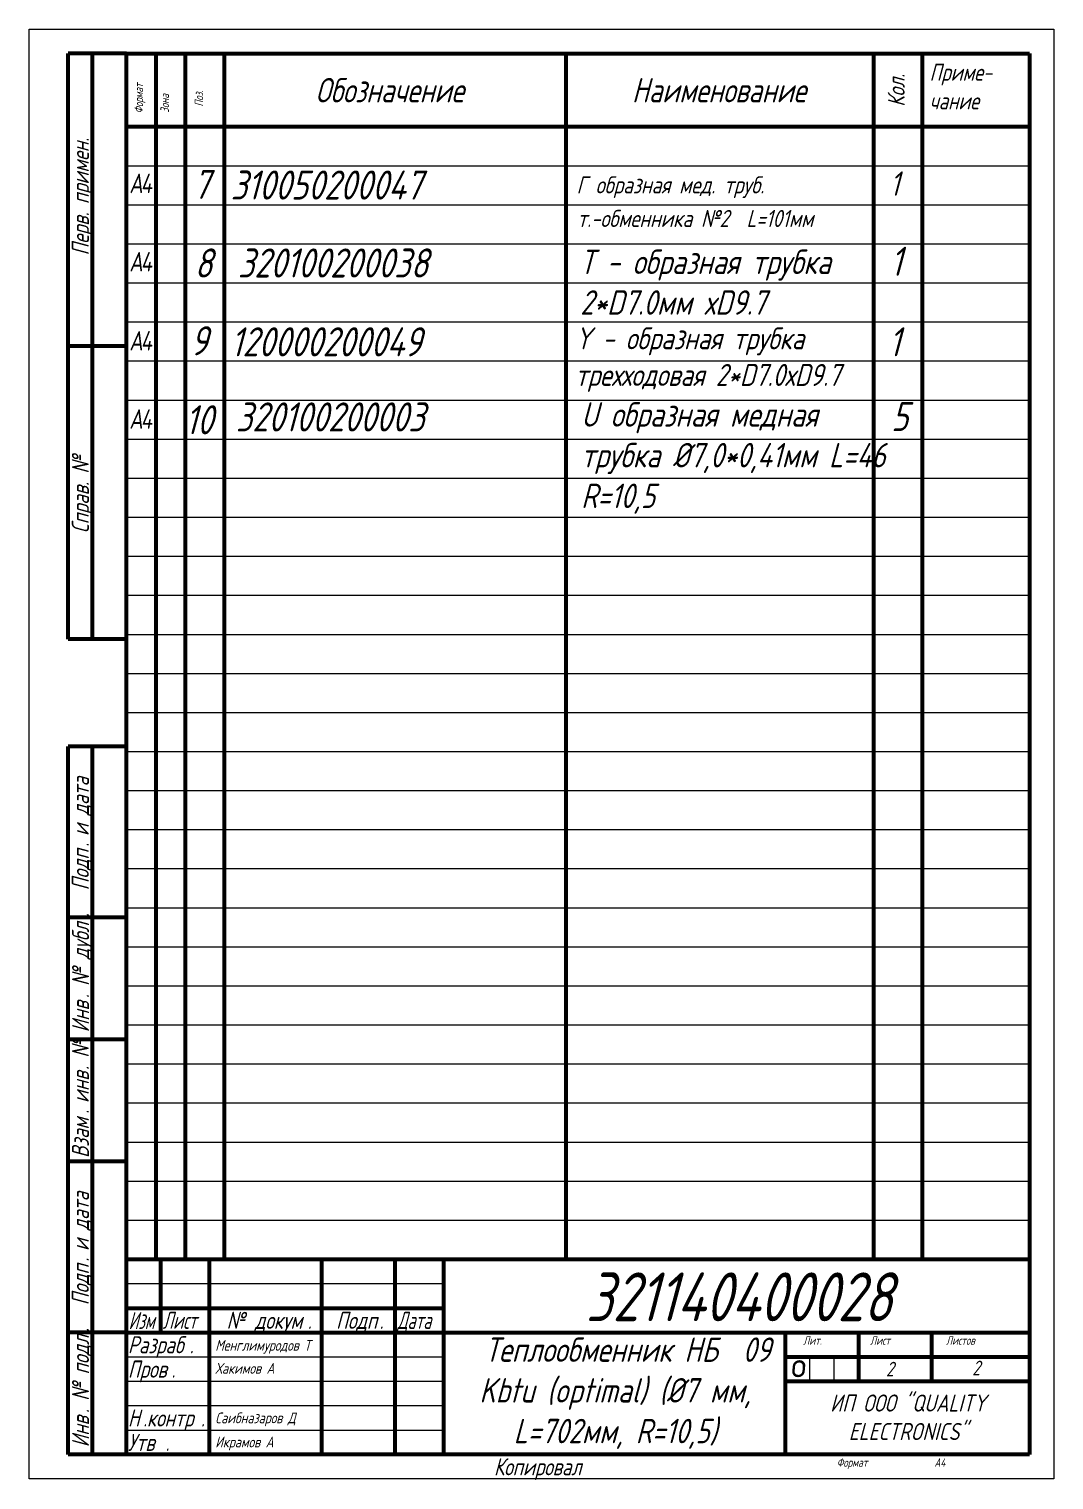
# Model space of a CAD drawing. Header units: millimetres. Extents: x 937859 to 970574, y 987894 to 996517.
# Drawn here: x 966583 to 967003, y 992896 to 993491 of the extents above; entities that cross this region are included whole.
import ezdxf

# ---------------------------------------------------------------- set-up
doc = ezdxf.new("R2010")
doc.units = ezdxf.units.MM
doc.header["$LTSCALE"] = 0.5
doc.linetypes.add('K5LT_BASIC', pattern=[0])
doc.linetypes.add('K5LT_THIN', pattern=[0])
doc.styles.add('KTEXTSTYLE', font='GOST_A.TTF', dxfattribs={"width": 0.96, "oblique": 15, "height": 8})
doc.styles.get("Standard").update_dxf_attribs({"font": 'GOST_A.TTF', "oblique": 15})
doc.styles.add('Table text', font='GOST_A.TTF', dxfattribs={"oblique": 15, "height": 2.8})

msp = doc.modelspace()

# ---------------------------------------------------------------- linework, layer by layer
at = {"linetype": 'K5LT_THIN', "lineweight": 18}
for p, q in [((966583.475, 993490.865), (967003.475, 993490.865)), ((966583.475, 992896.865), (966583.475, 993490.865)), ((967003.475, 993490.865), (967003.475, 992896.865)), ((966623.475, 993434.865), (966635.475, 993434.865)), ((966635.475, 993434.865), (966647.475, 993434.865)), ((966647.475, 993434.865), (966663.475, 993434.865)), ((966663.475, 993434.865), (966803.475, 993434.865)), ((966803.475, 993434.865), (966929.475, 993434.865)), ((966929.475, 993434.865), (966949.475, 993434.865)), ((966949.475, 993434.865), (966993.475, 993434.865)), ((966623.475, 993418.865), (966635.475, 993418.865)), ((966635.475, 993418.865), (966647.475, 993418.865)), ((966647.475, 993418.865), (966663.475, 993418.865)), ((966663.475, 993418.865), (966803.475, 993418.865)), ((966803.475, 993418.865), (966929.475, 993418.865)), ((966929.475, 993418.865), (966949.475, 993418.865)), ((966949.475, 993418.865), (966993.475, 993418.865)), ((966623.475, 993402.865), (966635.475, 993402.865)), ((966635.475, 993402.865), (966647.475, 993402.865)), ((966647.475, 993402.865), (966663.475, 993402.865)), ((966663.475, 993402.865), (966803.475, 993402.865)), ((966803.475, 993402.865), (966929.475, 993402.865)), ((966929.475, 993402.865), (966949.475, 993402.865)), ((966949.475, 993402.865), (966993.475, 993402.865)), ((966623.475, 993386.865), (966635.475, 993386.865)), ((966635.475, 993386.865), (966647.475, 993386.865)), ((966647.475, 993386.865), (966663.475, 993386.865)), ((966663.475, 993386.865), (966803.475, 993386.865)), ((966803.475, 993386.865), (966929.475, 993386.865)), ((966929.475, 993386.865), (966949.475, 993386.865)), ((966949.475, 993386.865), (966993.475, 993386.865)), ((966623.475, 993370.865), (966635.475, 993370.865)), ((966635.475, 993370.865), (966647.475, 993370.865)), ((966647.475, 993370.865), (966663.475, 993370.865)), ((966663.475, 993370.865), (966803.475, 993370.865)), ((966803.475, 993370.865), (966929.475, 993370.865)), ((966929.475, 993370.865), (966949.475, 993370.865)), ((966949.475, 993370.865), (966993.475, 993370.865)), ((966623.475, 993354.865), (966635.475, 993354.865)), ((966635.475, 993354.865), (966647.475, 993354.865)), ((966647.475, 993354.865), (966663.475, 993354.865)), ((966663.475, 993354.865), (966803.475, 993354.865)), ((966803.475, 993354.865), (966929.475, 993354.865)), ((966929.475, 993354.865), (966949.475, 993354.865)), ((966949.475, 993354.865), (966993.475, 993354.865)), ((966623.475, 993338.865), (966635.475, 993338.865)), ((966635.475, 993338.865), (966647.475, 993338.865)), ((966647.475, 993338.865), (966663.475, 993338.865)), ((966663.475, 993338.865), (966803.475, 993338.865)), ((966803.475, 993338.865), (966929.475, 993338.865)), ((966929.475, 993338.865), (966949.475, 993338.865)), ((966949.475, 993338.865), (966993.475, 993338.865)), ((966623.475, 993322.865), (966635.475, 993322.865)), ((966635.475, 993322.865), (966647.475, 993322.865)), ((966647.475, 993322.865), (966663.475, 993322.865)), ((966663.475, 993322.865), (966803.475, 993322.865)), ((966803.475, 993322.865), (966929.475, 993322.865)), ((966929.475, 993322.865), (966949.475, 993322.865)), ((966949.475, 993322.865), (966993.475, 993322.865)), ((966623.475, 993306.865), (966635.475, 993306.865)), ((966635.475, 993306.865), (966647.475, 993306.865)), ((966647.475, 993306.865), (966663.475, 993306.865)), ((966663.475, 993306.865), (966803.475, 993306.865)), ((966803.475, 993306.865), (966929.475, 993306.865)), ((966929.475, 993306.865), (966949.475, 993306.865)), ((966949.475, 993306.865), (966993.475, 993306.865)), ((966623.475, 993290.865), (966635.475, 993290.865)), ((966635.475, 993290.865), (966647.475, 993290.865)), ((966647.475, 993290.865), (966663.475, 993290.865)), ((966663.475, 993290.865), (966803.475, 993290.865)), ((966803.475, 993290.865), (966929.475, 993290.865)), ((966929.475, 993290.865), (966949.475, 993290.865)), ((966949.475, 993290.865), (966993.475, 993290.865)), ((966623.475, 993274.865), (966635.475, 993274.865)), ((966635.475, 993274.865), (966647.475, 993274.865)), ((966647.475, 993274.865), (966663.475, 993274.865)), ((966663.475, 993274.865), (966803.475, 993274.865)), ((966803.475, 993274.865), (966929.475, 993274.865)), ((966929.475, 993274.865), (966949.475, 993274.865)), ((966949.475, 993274.865), (966993.475, 993274.865)), ((966623.475, 993258.865), (966635.475, 993258.865)), ((966635.475, 993258.865), (966647.475, 993258.865)), ((966647.475, 993258.865), (966663.475, 993258.865)), ((966663.475, 993258.865), (966803.475, 993258.865)), ((966803.475, 993258.865), (966929.475, 993258.865)), ((966929.475, 993258.865), (966949.475, 993258.865)), ((966949.475, 993258.865), (966993.475, 993258.865)), ((966623.475, 993242.865), (966635.475, 993242.865)), ((966635.475, 993242.865), (966647.475, 993242.865)), ((966647.475, 993242.865), (966663.475, 993242.865)), ((966663.475, 993242.865), (966803.475, 993242.865)), ((966803.475, 993242.865), (966929.475, 993242.865)), ((966929.475, 993242.865), (966949.475, 993242.865)), ((966949.475, 993242.865), (966993.475, 993242.865)), ((966623.475, 993226.865), (966635.475, 993226.865)), ((966635.475, 993226.865), (966647.475, 993226.865)), ((966647.475, 993226.865), (966663.475, 993226.865)), ((966663.475, 993226.865), (966803.475, 993226.865)), ((966803.475, 993226.865), (966929.475, 993226.865)), ((966929.475, 993226.865), (966949.475, 993226.865)), ((966949.475, 993226.865), (966993.475, 993226.865)), ((966623.475, 993210.865), (966635.475, 993210.865)), ((966635.475, 993210.865), (966647.475, 993210.865)), ((966647.475, 993210.865), (966663.475, 993210.865)), ((966663.475, 993210.865), (966803.475, 993210.865)), ((966803.475, 993210.865), (966929.475, 993210.865)), ((966929.475, 993210.865), (966949.475, 993210.865)), ((966949.475, 993210.865), (966993.475, 993210.865)), ((966623.475, 993194.865), (966635.475, 993194.865)), ((966635.475, 993194.865), (966647.475, 993194.865)), ((966647.475, 993194.865), (966663.475, 993194.865)), ((966663.475, 993194.865), (966803.475, 993194.865)), ((966803.475, 993194.865), (966929.475, 993194.865)), ((966929.475, 993194.865), (966949.475, 993194.865)), ((966949.475, 993194.865), (966993.475, 993194.865)), ((966623.475, 993178.865), (966635.475, 993178.865)), ((966635.475, 993178.865), (966647.475, 993178.865)), ((966647.475, 993178.865), (966663.475, 993178.865)), ((966663.475, 993178.865), (966803.475, 993178.865)), ((966803.475, 993178.865), (966929.475, 993178.865)), ((966929.475, 993178.865), (966949.475, 993178.865)), ((966949.475, 993178.865), (966993.475, 993178.865)), ((966623.475, 993162.865), (966635.475, 993162.865)), ((966635.475, 993162.865), (966647.475, 993162.865)), ((966647.475, 993162.865), (966663.475, 993162.865)), ((966663.475, 993162.865), (966803.475, 993162.865)), ((966803.475, 993162.865), (966929.475, 993162.865)), ((966929.475, 993162.865), (966949.475, 993162.865)), ((966949.475, 993162.865), (966993.475, 993162.865)), ((966623.475, 993146.865), (966635.475, 993146.865)), ((966635.475, 993146.865), (966647.475, 993146.865)), ((966647.475, 993146.865), (966663.475, 993146.865)), ((966663.475, 993146.865), (966803.475, 993146.865)), ((966803.475, 993146.865), (966929.475, 993146.865)), ((966929.475, 993146.865), (966949.475, 993146.865)), ((966949.475, 993146.865), (966993.475, 993146.865)), ((966623.475, 993130.865), (966635.475, 993130.865)), ((966635.475, 993130.865), (966647.475, 993130.865)), ((966647.475, 993130.865), (966663.475, 993130.865)), ((966663.475, 993130.865), (966803.475, 993130.865)), ((966803.475, 993130.865), (966929.475, 993130.865)), ((966929.475, 993130.865), (966949.475, 993130.865)), ((966949.475, 993130.865), (966993.475, 993130.865)), ((966623.475, 993114.865), (966635.475, 993114.865)), ((966635.475, 993114.865), (966647.475, 993114.865)), ((966647.475, 993114.865), (966663.475, 993114.865)), ((966663.475, 993114.865), (966803.475, 993114.865)), ((966803.475, 993114.865), (966929.475, 993114.865)), ((966929.475, 993114.865), (966949.475, 993114.865)), ((966949.475, 993114.865), (966993.475, 993114.865)), ((966623.475, 993098.865), (966635.475, 993098.865)), ((966635.475, 993098.865), (966647.475, 993098.865)), ((966647.475, 993098.865), (966663.475, 993098.865)), ((966663.475, 993098.865), (966803.475, 993098.865)), ((966803.475, 993098.865), (966929.475, 993098.865)), ((966929.475, 993098.865), (966949.475, 993098.865)), ((966949.475, 993098.865), (966993.475, 993098.865)), ((966623.475, 993082.865), (966635.475, 993082.865)), ((966635.475, 993082.865), (966647.475, 993082.865)), ((966647.475, 993082.865), (966663.475, 993082.865)), ((966663.475, 993082.865), (966803.475, 993082.865)), ((966803.475, 993082.865), (966929.475, 993082.865)), ((966929.475, 993082.865), (966949.475, 993082.865)), ((966949.475, 993082.865), (966993.475, 993082.865)), ((966623.475, 993066.865), (966635.475, 993066.865)), ((966635.475, 993066.865), (966647.475, 993066.865)), ((966647.475, 993066.865), (966663.475, 993066.865)), ((966663.475, 993066.865), (966803.475, 993066.865)), ((966803.475, 993066.865), (966929.475, 993066.865)), ((966929.475, 993066.865), (966949.475, 993066.865)), ((966949.475, 993066.865), (966993.475, 993066.865)), ((966623.475, 993050.865), (966635.475, 993050.865)), ((966635.475, 993050.865), (966647.475, 993050.865)), ((966647.475, 993050.865), (966663.475, 993050.865)), ((966663.475, 993050.865), (966803.475, 993050.865)), ((966803.475, 993050.865), (966929.475, 993050.865)), ((966929.475, 993050.865), (966949.475, 993050.865)), ((966949.475, 993050.865), (966993.475, 993050.865)), ((966623.475, 993034.865), (966635.475, 993034.865)), ((966635.475, 993034.865), (966647.475, 993034.865)), ((966647.475, 993034.865), (966663.475, 993034.865)), ((966663.475, 993034.865), (966803.475, 993034.865)), ((966803.475, 993034.865), (966929.475, 993034.865)), ((966929.475, 993034.865), (966949.475, 993034.865)), ((966949.475, 993034.865), (966993.475, 993034.865)), ((966623.475, 993018.865), (966635.475, 993018.865)), ((966635.475, 993018.865), (966647.475, 993018.865)), ((966647.475, 993018.865), (966663.475, 993018.865)), ((966663.475, 993018.865), (966803.475, 993018.865)), ((966803.475, 993018.865), (966929.475, 993018.865)), ((966929.475, 993018.865), (966949.475, 993018.865)), ((966949.475, 993018.865), (966993.475, 993018.865)), ((966623.475, 993002.865), (966635.475, 993002.865)), ((966635.475, 993002.865), (966647.475, 993002.865)), ((966647.475, 993002.865), (966663.475, 993002.865)), ((966663.475, 993002.865), (966803.475, 993002.865)), ((966803.475, 993002.865), (966929.475, 993002.865)), ((966929.475, 993002.865), (966949.475, 993002.865)), ((966949.475, 993002.865), (966993.475, 993002.865)), ((966623.475, 992986.865), (966635.475, 992986.865)), ((966635.475, 992986.865), (966647.475, 992986.865)), ((966647.475, 992986.865), (966663.475, 992986.865)), ((966663.475, 992986.865), (966803.475, 992986.865)), ((966803.475, 992986.865), (966929.475, 992986.865)), ((966929.475, 992986.865), (966949.475, 992986.865)), ((966949.475, 992986.865), (966993.475, 992986.865)), ((966623.475, 992976.865), (966753.475, 992976.865)), ((966623.475, 992946.865), (966657.475, 992946.865)), ((966657.475, 992946.865), (966703.475, 992946.865)), ((966703.475, 992946.865), (966733.475, 992946.865)), ((966733.475, 992946.865), (966753.475, 992946.865)), ((966903.404, 992936.865), (966903.404, 992946.865)), ((966913.439, 992936.865), (966913.439, 992946.865)), ((966623.475, 992936.865), (966657.475, 992936.865)), ((966657.475, 992936.865), (966703.475, 992936.865)), ((966703.475, 992936.865), (966733.475, 992936.865)), ((966733.475, 992936.865), (966753.475, 992936.865)), ((966623.475, 992926.865), (966753.475, 992926.865)), ((966623.475, 992916.865), (966753.475, 992916.865)), ((967003.475, 992896.865), (966583.475, 992896.865))]:
    msp.add_line(p, q, dxfattribs=at)
at = {"linetype": 'K5LT_BASIC', "lineweight": 60}
for p, q in [((966599.475, 993240.865), (966599.475, 993480.865)), ((966623.475, 993480.865), (966599.475, 993480.865)), ((966609.475, 993240.865), (966609.475, 993480.865)), ((966623.475, 993480.865), (966993.475, 993480.865)), ((966623.475, 992906.865), (966623.475, 993480.865)), ((966635.475, 993480.865), (966635.475, 993450.865)), ((966647.475, 993480.865), (966647.475, 993450.865)), ((966663.475, 993480.865), (966663.475, 993450.865)), ((966803.475, 993480.865), (966803.475, 993450.865)), ((966929.475, 993480.865), (966929.475, 993450.865)), ((966949.475, 993480.865), (966949.475, 993450.865)), ((966993.475, 993480.865), (966993.475, 992906.865)), ((966623.475, 993450.865), (966993.475, 993450.865)), ((966635.475, 993450.865), (966635.475, 993434.865)), ((966647.475, 993450.865), (966647.475, 993434.865)), ((966663.475, 993450.865), (966663.475, 993434.865)), ((966803.475, 993450.865), (966803.475, 993434.865)), ((966929.475, 993450.865), (966929.475, 993434.865)), ((966949.475, 993450.865), (966949.475, 993434.865)), ((966635.475, 993434.865), (966635.475, 993418.865)), ((966647.475, 993434.865), (966647.475, 993418.865)), ((966663.475, 993434.865), (966663.475, 993418.865)), ((966803.475, 993434.865), (966803.475, 993418.865)), ((966929.475, 993434.865), (966929.475, 993418.865)), ((966949.475, 993434.865), (966949.475, 993418.865)), ((966635.475, 993418.865), (966635.475, 993402.865)), ((966647.475, 993418.865), (966647.475, 993402.865)), ((966663.475, 993418.865), (966663.475, 993402.865)), ((966803.475, 993418.865), (966803.475, 993402.865)), ((966929.475, 993418.865), (966929.475, 993402.865)), ((966949.475, 993418.865), (966949.475, 993402.865)), ((966635.475, 993402.865), (966635.475, 993386.865)), ((966647.475, 993402.865), (966647.475, 993386.865)), ((966663.475, 993402.865), (966663.475, 993386.865)), ((966803.475, 993402.865), (966803.475, 993386.865)), ((966929.475, 993402.865), (966929.475, 993386.865)), ((966949.475, 993402.865), (966949.475, 993386.865)), ((966635.475, 993386.865), (966635.475, 993370.865)), ((966647.475, 993386.865), (966647.475, 993370.865)), ((966663.475, 993386.865), (966663.475, 993370.865)), ((966803.475, 993386.865), (966803.475, 993370.865)), ((966929.475, 993386.865), (966929.475, 993370.865)), ((966949.475, 993386.865), (966949.475, 993370.865)), ((966635.475, 993370.865), (966635.475, 993354.865)), ((966647.475, 993370.865), (966647.475, 993354.865)), ((966663.475, 993370.865), (966663.475, 993354.865)), ((966803.475, 993370.865), (966803.475, 993354.865)), ((966929.475, 993370.865), (966929.475, 993354.865)), ((966949.475, 993370.865), (966949.475, 993354.865)), ((966623.475, 993360.865), (966599.475, 993360.865)), ((966635.475, 993354.865), (966635.475, 993338.865)), ((966647.475, 993354.865), (966647.475, 993338.865)), ((966663.475, 993354.865), (966663.475, 993338.865)), ((966803.475, 993354.865), (966803.475, 993338.865)), ((966929.475, 993354.865), (966929.475, 993338.865)), ((966949.475, 993354.865), (966949.475, 993338.865)), ((966635.475, 993338.865), (966635.475, 993322.865)), ((966647.475, 993338.865), (966647.475, 993322.865)), ((966663.475, 993338.865), (966663.475, 993322.865)), ((966803.475, 993338.865), (966803.475, 993322.865)), ((966929.475, 993338.865), (966929.475, 993322.865)), ((966949.475, 993338.865), (966949.475, 993322.865)), ((966635.475, 993322.865), (966635.475, 993306.865)), ((966647.475, 993322.865), (966647.475, 993306.865)), ((966663.475, 993322.865), (966663.475, 993306.865)), ((966803.475, 993322.865), (966803.475, 993306.865)), ((966929.475, 993322.865), (966929.475, 993306.865)), ((966949.475, 993322.865), (966949.475, 993306.865)), ((966635.475, 993306.865), (966635.475, 993290.865)), ((966647.475, 993306.865), (966647.475, 993290.865)), ((966663.475, 993306.865), (966663.475, 993290.865)), ((966803.475, 993306.865), (966803.475, 993290.865)), ((966929.475, 993306.865), (966929.475, 993290.865)), ((966949.475, 993306.865), (966949.475, 993290.865)), ((966635.475, 993290.865), (966635.475, 993274.865)), ((966647.475, 993290.865), (966647.475, 993274.865)), ((966663.475, 993290.865), (966663.475, 993274.865)), ((966803.475, 993290.865), (966803.475, 993274.865)), ((966929.475, 993290.865), (966929.475, 993274.865)), ((966949.475, 993290.865), (966949.475, 993274.865)), ((966635.475, 993274.865), (966635.475, 993258.865)), ((966647.475, 993274.865), (966647.475, 993258.865)), ((966663.475, 993274.865), (966663.475, 993258.865)), ((966803.475, 993274.865), (966803.475, 993258.865)), ((966929.475, 993274.865), (966929.475, 993258.865)), ((966949.475, 993274.865), (966949.475, 993258.865)), ((966635.475, 993258.865), (966635.475, 993242.865)), ((966647.475, 993258.865), (966647.475, 993242.865)), ((966663.475, 993258.865), (966663.475, 993242.865)), ((966803.475, 993258.865), (966803.475, 993242.865)), ((966929.475, 993258.865), (966929.475, 993242.865)), ((966949.475, 993258.865), (966949.475, 993242.865)), ((966623.475, 993240.865), (966599.475, 993240.865)), ((966635.475, 993242.865), (966635.475, 993226.865)), ((966647.475, 993242.865), (966647.475, 993226.865)), ((966663.475, 993242.865), (966663.475, 993226.865)), ((966803.475, 993242.865), (966803.475, 993226.865)), ((966929.475, 993242.865), (966929.475, 993226.865)), ((966949.475, 993242.865), (966949.475, 993226.865)), ((966635.475, 993226.865), (966635.475, 993210.865)), ((966647.475, 993226.865), (966647.475, 993210.865)), ((966663.475, 993226.865), (966663.475, 993210.865)), ((966803.475, 993226.865), (966803.475, 993210.865)), ((966929.475, 993226.865), (966929.475, 993210.865)), ((966949.475, 993226.865), (966949.475, 993210.865)), ((966635.475, 993210.865), (966635.475, 993194.865)), ((966647.475, 993210.865), (966647.475, 993194.865)), ((966663.475, 993210.865), (966663.475, 993194.865)), ((966803.475, 993210.865), (966803.475, 993194.865)), ((966929.475, 993210.865), (966929.475, 993194.865)), ((966949.475, 993210.865), (966949.475, 993194.865)), ((966599.475, 992906.865), (966599.475, 993196.865)), ((966623.475, 993196.865), (966599.475, 993196.865)), ((966609.475, 992906.865), (966609.475, 993196.865)), ((966635.475, 993194.865), (966635.475, 993178.865)), ((966647.475, 993194.865), (966647.475, 993178.865)), ((966663.475, 993194.865), (966663.475, 993178.865)), ((966803.475, 993194.865), (966803.475, 993178.865)), ((966929.475, 993194.865), (966929.475, 993178.865)), ((966949.475, 993194.865), (966949.475, 993178.865)), ((966635.475, 993178.865), (966635.475, 993162.865)), ((966647.475, 993178.865), (966647.475, 993162.865)), ((966663.475, 993178.865), (966663.475, 993162.865)), ((966803.475, 993178.865), (966803.475, 993162.865)), ((966929.475, 993178.865), (966929.475, 993162.865)), ((966949.475, 993178.865), (966949.475, 993162.865)), ((966635.475, 993162.865), (966635.475, 993146.865)), ((966647.475, 993162.865), (966647.475, 993146.865)), ((966663.475, 993162.865), (966663.475, 993146.865)), ((966803.475, 993162.865), (966803.475, 993146.865)), ((966929.475, 993162.865), (966929.475, 993146.865)), ((966949.475, 993162.865), (966949.475, 993146.865)), ((966635.475, 993146.865), (966635.475, 993130.865)), ((966647.475, 993146.865), (966647.475, 993130.865)), ((966663.475, 993146.865), (966663.475, 993130.865)), ((966803.475, 993146.865), (966803.475, 993130.865)), ((966929.475, 993146.865), (966929.475, 993130.865)), ((966949.475, 993146.865), (966949.475, 993130.865)), ((966635.475, 993130.865), (966635.475, 993114.865)), ((966647.475, 993130.865), (966647.475, 993114.865)), ((966663.475, 993130.865), (966663.475, 993114.865)), ((966803.475, 993130.865), (966803.475, 993114.865)), ((966929.475, 993130.865), (966929.475, 993114.865)), ((966949.475, 993130.865), (966949.475, 993114.865)), ((966623.475, 993126.865), (966599.475, 993126.865)), ((966635.475, 993114.865), (966635.475, 993098.865)), ((966647.475, 993114.865), (966647.475, 993098.865)), ((966663.475, 993114.865), (966663.475, 993098.865)), ((966803.475, 993114.865), (966803.475, 993098.865)), ((966929.475, 993114.865), (966929.475, 993098.865)), ((966949.475, 993114.865), (966949.475, 993098.865)), ((966635.475, 993098.865), (966635.475, 993082.865)), ((966647.475, 993098.865), (966647.475, 993082.865)), ((966663.475, 993098.865), (966663.475, 993082.865)), ((966803.475, 993098.865), (966803.475, 993082.865)), ((966929.475, 993098.865), (966929.475, 993082.865)), ((966949.475, 993098.865), (966949.475, 993082.865)), ((966635.475, 993082.865), (966635.475, 993066.865)), ((966647.475, 993082.865), (966647.475, 993066.865)), ((966663.475, 993082.865), (966663.475, 993066.865)), ((966803.475, 993082.865), (966803.475, 993066.865)), ((966929.475, 993082.865), (966929.475, 993066.865)), ((966949.475, 993082.865), (966949.475, 993066.865)), ((966623.475, 993076.865), (966599.475, 993076.865)), ((966635.475, 993066.865), (966635.475, 993050.865)), ((966647.475, 993066.865), (966647.475, 993050.865)), ((966663.475, 993066.865), (966663.475, 993050.865)), ((966803.475, 993066.865), (966803.475, 993050.865)), ((966929.475, 993066.865), (966929.475, 993050.865)), ((966949.475, 993066.865), (966949.475, 993050.865)), ((966635.475, 993050.865), (966635.475, 993034.865)), ((966647.475, 993050.865), (966647.475, 993034.865)), ((966663.475, 993050.865), (966663.475, 993034.865)), ((966803.475, 993050.865), (966803.475, 993034.865)), ((966929.475, 993050.865), (966929.475, 993034.865)), ((966949.475, 993050.865), (966949.475, 993034.865)), ((966635.475, 993034.865), (966635.475, 993018.865)), ((966647.475, 993034.865), (966647.475, 993018.865)), ((966663.475, 993034.865), (966663.475, 993018.865)), ((966803.475, 993034.865), (966803.475, 993018.865)), ((966929.475, 993034.865), (966929.475, 993018.865)), ((966949.475, 993034.865), (966949.475, 993018.865)), ((966623.475, 993026.865), (966599.475, 993026.865)), ((966635.475, 993018.865), (966635.475, 993002.865)), ((966647.475, 993018.865), (966647.475, 993002.865)), ((966663.475, 993018.865), (966663.475, 993002.865)), ((966803.475, 993018.865), (966803.475, 993002.865)), ((966929.475, 993018.865), (966929.475, 993002.865)), ((966949.475, 993018.865), (966949.475, 993002.865)), ((966635.475, 993002.865), (966635.475, 992986.865)), ((966647.475, 993002.865), (966647.475, 992986.865)), ((966663.475, 993002.865), (966663.475, 992986.865)), ((966803.475, 993002.865), (966803.475, 992986.865)), ((966929.475, 993002.865), (966929.475, 992986.865)), ((966949.475, 993002.865), (966949.475, 992986.865)), ((966623.475, 992986.865), (966993.475, 992986.865)), ((966623.475, 992906.865), (966623.475, 992986.865)), ((966637.475, 992956.865), (966637.475, 992986.865)), ((966657.475, 992936.865), (966657.475, 992986.865)), ((966703.475, 992936.865), (966703.475, 992986.865)), ((966733.475, 992936.865), (966733.475, 992986.865)), ((966753.475, 992906.865), (966753.475, 992986.865)), ((966623.475, 992966.865), (966637.475, 992966.865)), ((966637.475, 992966.865), (966657.475, 992966.865)), ((966657.475, 992966.865), (966703.475, 992966.865)), ((966703.475, 992966.865), (966733.475, 992966.865)), ((966733.475, 992966.865), (966753.475, 992966.865)), ((966623.475, 992956.865), (966599.475, 992956.865)), ((966623.475, 992956.865), (966637.475, 992956.865)), ((966637.475, 992956.865), (966657.475, 992956.865)), ((966657.475, 992956.865), (966703.475, 992956.865)), ((966703.475, 992956.865), (966733.475, 992956.865)), ((966733.475, 992956.865), (966753.475, 992956.865)), ((966753.475, 992956.865), (966993.475, 992956.865)), ((966893.475, 992906.865), (966893.475, 992956.865)), ((966923.475, 992936.865), (966923.475, 992956.865)), ((966953.475, 992936.865), (966953.475, 992956.865)), ((966893.475, 992946.865), (966923.475, 992946.865)), ((966923.475, 992946.865), (966993.475, 992946.865)), ((966657.475, 992906.865), (966657.475, 992936.865)), ((966703.475, 992906.865), (966703.475, 992936.865)), ((966733.475, 992906.865), (966733.475, 992936.865)), ((966893.475, 992936.865), (966903.404, 992936.865)), ((966903.404, 992936.865), (966913.439, 992936.865)), ((966913.439, 992936.865), (966923.475, 992936.865)), ((966923.475, 992936.865), (966953.475, 992936.865)), ((966953.475, 992936.865), (966993.475, 992936.865)), ((966623.475, 992906.865), (966599.475, 992906.865)), ((966993.475, 992906.865), (966623.475, 992906.865))]:
    msp.add_line(p, q, dxfattribs=at)

# ---------------------------------------------------------------- texts
at = {"style": 'KTEXTSTYLE', "oblique": 15, "width": 0.965}
for s, p in [('и дата', (966608.027, 993160.266)), ('Подп', (966608.027, 993137.975)), ('. ', (966608.027, 993155.786)), ('дубл', (966608.097, 993109.651)), ('.', (966608.097, 993126.979)), ('. № ', (966608.097, 993093.772)), ('Инв', (966608.097, 993079.805)), ('. №', (966608.027, 993064.342)), ('инв', (966608.027, 993050.878)), ('. ', (966608.027, 993046.398)), ('Взам', (966608.027, 993028.346)), ('и дата', (966608.027, 992990.266)), ('Подп', (966608.027, 992967.975)), ('. ', (966608.027, 992985.786)), ('.', (966608.097, 992956.979)), ('подл', (966608.097, 992939.651)), ('. № ', (966608.097, 992923.772)), ('Инв', (966608.097, 992909.805))]:
    msp.add_text(s, height=7, rotation=90.000003, dxfattribs=at).set_placement(p)
at = {"style": 'KTEXTSTYLE', "oblique": 15}
for s, width, p in [('Изм', 0.797, (966624.296, 992958.243)), ('Лист', 0.816, (966638.268, 992958.313)), ('№ ', 0.965, (966664.435, 992958.313)), ('Подп', 0.965, (966709.287, 992958.313)), ('Дата', 0.816, (966734.395, 992958.308)), ('.', 0.797, (966636.361, 992958.243)), ('докум', 0.965, (966675.968, 992958.313)), ('.', 0.965, (966697.642, 992958.313)), ('.', 0.965, (966727.098, 992958.313)), ('Разраб', 0.965, (966623.992, 992948.313)), ('.', 0.965, (966649.287, 992948.313)), ('Пров', 0.965, (966623.992, 992938.313)), ('.', 0.965, (966641.803, 992938.313)), ('Н', 0.965, (966623.992, 992918.313)), ('контр', 0.965, (966631.797, 992918.313)), ('.', 0.965, (966630.215, 992918.313)), ('.', 0.965, (966653.9, 992918.313)), ('Утв', 0.965, (966623.992, 992908.313)), ('.', 0.965, (966639.389, 992908.313)), ('Копировал', 0.965, (966773.992, 992898.308))]:
    msp.add_text(s, height=7, dxfattribs=dict(at, width=width)).set_placement(p)
at = {"attachment_point": 1, "style": 'KTEXTSTYLE'}
for s, insert, char_height, width in [('{\\Q15;\\W0.965;Приме-}', (966952.475, 993476.662), 7, 45.10717), ('{\\Q15;\\W0.965;Обозначение}', (966700.831, 993470.798), 10, 90.64879), ('{\\Q15;\\W0.965;Наименование}', (966830.524, 993470.798), 10, 64.65555), ('{\\Q15;\\W0.965;чание}', (966952.475, 993464.934), 7, 50.46796)]:
    msp.add_mtext(s, dxfattribs=dict(at, insert=insert, char_height=char_height, width=width))
at = {"char_height": 5, "attachment_point": 1, "rotation": 90, "style": 'KTEXTSTYLE'}
for s, insert in [('\\H3.5;\\W0.965;\\Q15;\\Q15;\\W0.946;Формат', (966626.709, 993456.281)), ('\\H3.5;\\W0.965;\\Q15;\\Q15;Зона', (966637.322, 993456.558)), ('\\H3.5;\\W0.965;\\Q15;\\Q15;Поз.', (966651.322, 993459.104))]:
    msp.add_mtext(s, dxfattribs=dict(at, insert=insert))
at = {"char_height": 7, "attachment_point": 1, "style": 'KTEXTSTYLE'}
for s, insert, width, rotation in [('{\\Q15;\\W0.965;Кол.}', (966935.322, 993459.012), 23.47075, 90), ('{\\Q15;\\W0.965;Перв. примен.}', (966601.022, 993398.084), 79.52135, 90.000003), ('{\\Q15;\\W0.965;Справ. №}', (966601.022, 993284.311), 58.18247, 90.000003)]:
    msp.add_mtext(s, dxfattribs=dict(at, insert=insert, width=width, rotation=rotation))
at = {"attachment_point": 1, "style": 'KTEXTSTYLE'}
for s, insert, char_height in [('{\\Q9;\\W0.965;\\T0.75;А4}', (966624.55, 993431.617), 8), ('{\\H2x;\\Q15;\\W0.965;1}', (966936.178, 993432.539), 5), ('{\\Q9;\\W0.965;\\T0.75;А4}', (966624.55, 993399.507), 8), ('{\\Q9;\\W0.965;\\T0.75;А4}', (966624.55, 993367.12), 8), ('{\\Q9;\\W0.965;\\T0.75;А4}', (966624.55, 993335.075), 8), ('\\H3.5;\\W0.965;\\Q15;\\Q15;Лит.', (966900.696, 992955.318), 5), ('\\H3.5;\\W0.965;\\Q15;\\Q15;Лист', (966928.126, 992955.318), 5), ('\\H3.5;\\W0.965;\\Q15;\\Q15;Листов', (966959.236, 992955.318), 5), ('{\\Q15;\\W0.965;2}', (966934.617, 992944.84), 6), ('{\\Q15;\\W0.965;2}', (966969.978, 992945.298), 6), ('\\H3.5;\\W0.965;\\Q15;\\Q15;Формат', (966914.475, 992905.318), 5), ('\\H3.5;\\W0.965;\\Q15;\\Q15;A4', (966954.475, 992905.318), 5)]:
    msp.add_mtext(s, dxfattribs=dict(at, insert=insert, char_height=char_height))
at = {"attachment_point": 1, "style": 'Table text'}
for s, width, gutter_width, heights, insert, char_height in [('7', 3.95012, 13.929, [0], (966650.72, 993433.158), 11.9), ('310050200047', 48.47861, 13.929, [0], (966666.114, 993432.894), 11.9), ('Г образная мед. труб. ', 124.13268, 13.929, [0], (966807.853, 993430.512), 7), ('т.-обменника №2  L=101мм', 124.13268, 13.929, [0], (966808.165, 993416.749), 7), ('8', 3.95012, 13.929, [0], (966651.321, 993400.943), 11.9), ('320100200038', 48.47861, 13.929, [0], (966669.007, 993400.958), 11.9), ('Т - образная трубка 2*D7.0мм хD9.7', 124.45131, 0, [36.364], (966809.314, 993400.498), 10), ('1', 4.39678, 13.929, [0], (966936.378, 993401.665), 11.9), ('9', 3.95012, 13.929, [0], (966649.596, 993369.098), 11.9), ('120000200049', 48.47861, 13.929, [0], (966666.123, 993368.662), 11.9), ('Y - образная трубка трехходовая 2*D7.0хD9.7', 126, 13.929, [0], (966807.278, 993368.641), 9), ('1', 4.39678, 13.929, [0], (966935.697, 993368.669), 11.9), ('10', 3.95012, 13.929, [0], (966647.475, 993336.731), 11.9), ('320100200003', 48.47861, 13.929, [0], (966668.185, 993337.882), 11.9), ('U образная медная трубка %%C7,0*0,41мм L=46 R=10,5', 125.09557, 13.929, [0], (966809.709, 993337.945), 10), ('5', 4.39678, 13.929, [0], (966936.735, 993338.048), 11.9)]:
    msp.add_mtext_dynamic_manual_height_columns(s, width=width, gutter_width=gutter_width, heights=heights, dxfattribs=dict(at, insert=insert, char_height=char_height))
at = {"lineweight": 25, "attachment_point": 1}
for s, width, insert, char_height in [('{\\W0.965;   321140400028}', 458.28124, (966781.951, 992981.439), 20), ('\\pxqc;  Теплообменник НБ  09 Kbtu (optimal) (%%C7 мм, L=702мм, R=10,5)            ', 130, (966758.713, 992954.804), 10)]:
    msp.add_mtext_dynamic_manual_height_columns(s, width=width, gutter_width=42.285, heights=[0], dxfattribs=dict(at, insert=insert, char_height=char_height))
at = {"attachment_point": 1}
for s, width, gutter_width, insert, char_height in [('Менглимуродов Т', 55.59894, 1, (966659.803, 992953.77), 4.4), ('Хакимов А', 61.42968, 1, (966659.803, 992944.334), 4.4), ('{\\fGOST Common|b0|i0|c0|p34;\\Q5;o}', 5, 1, (966895.134, 992948.466), 10), ('\\pxqc;ИП ООО "QUALITY \\PELECTRONICS"', 126.37678, 0.187, (966880.464, 992931.424), 7), ('Саибназаров Д', 54.41751, 1, (966659.803, 992924.044), 4.4), ('Икрамов А', 56.63318, 1, (966659.803, 992914.168), 4.4)]:
    msp.add_mtext_dynamic_manual_height_columns(s, width=width, gutter_width=gutter_width, heights=[0], dxfattribs=dict(at, insert=insert, char_height=char_height))

doc.saveas('drawing.dxf')
